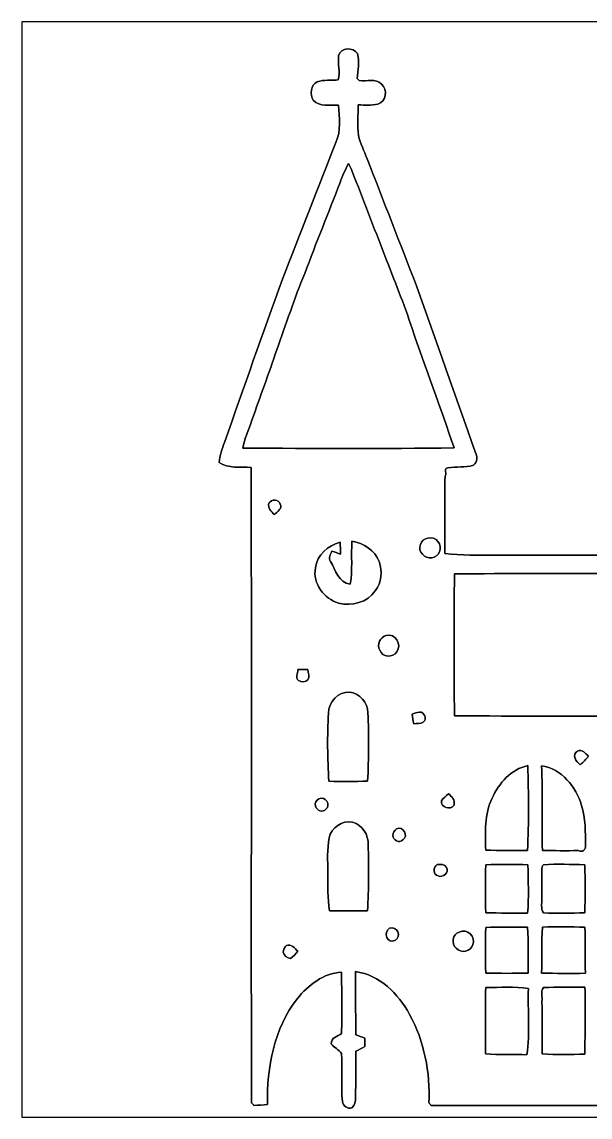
# Model space of a CAD drawing. Header units: centimetres. Extents: x -16.8 to 16.8, y -16.7 to 16.7.
# Drawn here: x -16.77 to 0.52, y -16.67 to 16.67 of the extents above; entities that cross this region are included whole.
import ezdxf

# ---------------------------------------------------------------- set-up
doc = ezdxf.new("R2010")
doc.units = ezdxf.units.CM
doc.header["$MEASUREMENT"] = 0
doc.layers.add('Layer 1', color=7, linetype='Continuous')

msp = doc.modelspace()

# ---------------------------------------------------------------- linework, layer by layer
at = {"layer": 'Layer 1', "color": 7}
for points, knots in [([(-16.77458, 16.66875), (-16.77458, 16.66875), (16.77458, 16.66875), (16.77458, 16.66875), (16.77458, 16.66875), (16.77458, 16.66875), (16.77458, -16.66875), (16.77458, -16.66875), (16.77458, -16.66875), (16.77458, -16.66875), (-16.77458, -16.66875), (-16.77458, -16.66875), (-16.77458, -16.66875), (-16.77458, -16.66875), (-16.77458, 16.66875), (-16.77458, 16.66875), (-16.77458, 16.66875), (-16.77458, 16.66875), (-16.77458, 16.66875), (-16.77458, 16.66875)], [0, 0, 0, 0, 0.16666667, 0.16666667, 0.16666667, 0.16666667, 0.33333333, 0.33333333, 0.33333333, 0.33333333, 0.5, 0.5, 0.5, 0.5, 0.66666667, 0.66666667, 0.66666667, 0.66666667, 1, 1, 1, 1]), ([(-7.13458, 15.6397), (-7.16456, 15.3984), (-7.07778, 15.14651), (-7.14199, 14.90698), (-7.14199, 14.90698), (-7.35401, 14.86923), (-7.58296, 14.9225), (-7.78722, 14.84101), (-7.78722, 14.84101), (-7.98971, 14.74752), (-8.00629, 14.45542), (-7.90681, 14.28256), (-7.90681, 14.28256), (-7.71208, 14.06454), (-7.39211, 14.15662), (-7.13211, 14.13016), (-7.13211, 14.13016), (-7.12364, 13.75516), (-7.04956, 13.35334), (-7.21431, 13.00057), (-7.21431, 13.00057), (-7.76076, 11.61556), (-8.30227, 10.22879), (-8.84238, 8.84132), (-8.84238, 8.84132), (-9.4488, 7.19067), (-10.0143, 5.52521), (-10.61014, 3.87068), (-10.61014, 3.87068), (-10.67999, 3.67101), (-10.74773, 3.46922), (-10.77207, 3.2579), (-10.77207, 3.2579), (-10.48985, 3.05541), (-10.12084, 3.14325), (-9.79699, 3.10303), (-9.79699, 3.10303), (-9.77653, -3.34328), (-9.80087, -9.78994), (-9.785, -16.2366), (-9.785, -16.2366), (-9.75995, -16.2627), (-9.73455, -16.28916), (-9.7095, -16.31597), (-9.7095, -16.31597), (-9.57404, -16.30504), (-9.43751, -16.29692), (-9.30169, -16.28599), (-9.30169, -16.28599), (-9.31968, -15.15992), (-9.10237, -13.96506), (-8.38941, -13.05948), (-8.38941, -13.05948), (-8.05462, -12.65555), (-7.59531, -12.28266), (-7.04815, -12.25762), (-7.04815, -12.25762), (-7.03051, -12.87921), (-7.03756, -13.50081), (-7.04109, -14.12275), (-7.04109, -14.12275), (-7.16351, -14.20213), (-7.37059, -14.25928), (-7.35612, -14.44096), (-7.35612, -14.44096), (-7.2771, -14.56196), (-7.11553, -14.60676), (-7.0485, -14.73447), (-7.0485, -14.73447), (-7.00899, -15.21989), (-7.06861, -15.7099), (-7.01922, -16.19603), (-7.01922, -16.19603), (-6.99206, -16.31985), (-6.86611, -16.43027), (-6.72888, -16.38512), (-6.72888, -16.38512), (-6.63822, -16.31033), (-6.60859, -16.18227), (-6.62023, -16.06938), (-6.62023, -16.06938), (-6.60047, -15.60124), (-6.61635, -15.13276), (-6.61247, -14.66497), (-6.61247, -14.66497), (-6.51792, -14.61876), (-6.42408, -14.57149), (-6.33166, -14.52139), (-6.33166, -14.52139), (-6.33166, -14.45719), (-6.33166, -14.32913), (-6.33201, -14.26492), (-6.33201, -14.26492), (-6.42514, -14.22894), (-6.51969, -14.19578), (-6.61388, -14.16262), (-6.61388, -14.16262), (-6.60788, -13.52162), (-6.62517, -12.88097), (-6.61988, -12.24033), (-6.61988, -12.24033), (-5.87763, -12.33241), (-5.31848, -12.91943), (-4.97029, -13.54243), (-4.97029, -13.54243), (-4.52755, -14.3637), (-4.34128, -15.30809), (-4.38362, -16.2373), (-4.38362, -16.2373), (-4.36104, -16.262), (-4.33846, -16.28704), (-4.31588, -16.31244), (-4.31588, -16.31244), (0.34713, -16.32126), (5.0105, -16.31209), (9.67387, -16.31738), (9.67387, -16.31738), (9.67881, -16.26905), (9.68481, -16.22143), (9.68798, -16.17416), (9.68798, -16.17416), (9.68587, -12.46223), (9.6714, -8.74959), (9.69469, -5.03802), (9.69469, -5.03802), (10.17729, -5.02073), (10.662, -5.05107), (11.14354, -5.00415), (11.14354, -5.00415), (11.29947, -4.98722), (11.39014, -4.79672), (11.32134, -4.65667), (11.32134, -4.65667), (11.24691, -4.46687), (11.08181, -4.33246), (10.95587, -4.17865), (10.95587, -4.17865), (9.70809, -2.73297), (8.46596, -1.2827), (7.21501, 0.16016), (7.21501, 0.16016), (7.0993, 0.27975), (6.98218, 0.45755), (6.79309, 0.44309), (6.79309, 0.44309), (3.73521, 0.4385), (0.67698, 0.44379), (-2.38125, 0.43921), (-2.38125, 0.43921), (-2.88749, 0.44203), (-3.3969, 0.41981), (-3.89961, 0.48966), (-3.89961, 0.48966), (-3.88938, 1.27317), (-3.91583, 2.05669), (-3.89079, 2.83986), (-3.89079, 2.83986), (-3.83328, 2.87726), (-3.93841, 3.10797), (-3.81, 3.09386), (-3.81, 3.09386), (-3.55247, 3.13337), (-3.28154, 3.09915), (-3.02895, 3.17147), (-3.02895, 3.17147), (-2.89631, 3.26954), (-2.91571, 3.45052), (-2.97145, 3.58563), (-2.97145, 3.58563), (-3.57046, 5.26944), (-4.16207, 6.95572), (-4.76321, 8.63847), (-4.76321, 8.63847), (-5.26239, 9.92752), (-5.76545, 11.21516), (-6.26604, 12.50386), (-6.26604, 12.50386), (-6.35847, 12.73881), (-6.46889, 12.96846), (-6.53168, 13.21435), (-6.53168, 13.21435), (-6.5592, 13.52303), (-6.54226, 13.83383), (-6.53415, 14.14321), (-6.53415, 14.14321), (-6.33765, 14.13863), (-6.13516, 14.11429), (-5.94219, 14.16579), (-5.94219, 14.16579), (-5.68784, 14.2367), (-5.62363, 14.61699), (-5.82613, 14.77574), (-5.82613, 14.77574), (-6.00498, 14.95284), (-6.2805, 14.85688), (-6.50311, 14.88052), (-6.50311, 14.88052), (-6.52357, 14.90133), (-6.54403, 14.92215), (-6.56414, 14.94296), (-6.56414, 14.94296), (-6.56625, 15.19343), (-6.47171, 15.45872), (-6.56026, 15.70249), (-6.56026, 15.70249), (-6.68902, 15.91134), (-7.06367, 15.89758), (-7.13458, 15.6397)], [0, 0, 0, 0, 0.01886792, 0.01886792, 0.01886792, 0.01886792, 0.03773585, 0.03773585, 0.03773585, 0.03773585, 0.05660377, 0.05660377, 0.05660377, 0.05660377, 0.0754717, 0.0754717, 0.0754717, 0.0754717, 0.09433962, 0.09433962, 0.09433962, 0.09433962, 0.11320755, 0.11320755, 0.11320755, 0.11320755, 0.13207547, 0.13207547, 0.13207547, 0.13207547, 0.1509434, 0.1509434, 0.1509434, 0.1509434, 0.16981132, 0.16981132, 0.16981132, 0.16981132, 0.18867925, 0.18867925, 0.18867925, 0.18867925, 0.20754717, 0.20754717, 0.20754717, 0.20754717, 0.22641509, 0.22641509, 0.22641509, 0.22641509, 0.24528302, 0.24528302, 0.24528302, 0.24528302, 0.26415094, 0.26415094, 0.26415094, 0.26415094, 0.28301887, 0.28301887, 0.28301887, 0.28301887, 0.30188679, 0.30188679, 0.30188679, 0.30188679, 0.32075472, 0.32075472, 0.32075472, 0.32075472, 0.33962264, 0.33962264, 0.33962264, 0.33962264, 0.35849057, 0.35849057, 0.35849057, 0.35849057, 0.37735849, 0.37735849, 0.37735849, 0.37735849, 0.39622642, 0.39622642, 0.39622642, 0.39622642, 0.41509434, 0.41509434, 0.41509434, 0.41509434, 0.43396226, 0.43396226, 0.43396226, 0.43396226, 0.45283019, 0.45283019, 0.45283019, 0.45283019, 0.47169811, 0.47169811, 0.47169811, 0.47169811, 0.49056604, 0.49056604, 0.49056604, 0.49056604, 0.50943396, 0.50943396, 0.50943396, 0.50943396, 0.52830189, 0.52830189, 0.52830189, 0.52830189, 0.54716981, 0.54716981, 0.54716981, 0.54716981, 0.56603774, 0.56603774, 0.56603774, 0.56603774, 0.58490566, 0.58490566, 0.58490566, 0.58490566, 0.60377358, 0.60377358, 0.60377358, 0.60377358, 0.62264151, 0.62264151, 0.62264151, 0.62264151, 0.64150943, 0.64150943, 0.64150943, 0.64150943, 0.66037736, 0.66037736, 0.66037736, 0.66037736, 0.67924528, 0.67924528, 0.67924528, 0.67924528, 0.69811321, 0.69811321, 0.69811321, 0.69811321, 0.71698113, 0.71698113, 0.71698113, 0.71698113, 0.73584906, 0.73584906, 0.73584906, 0.73584906, 0.75471698, 0.75471698, 0.75471698, 0.75471698, 0.77358491, 0.77358491, 0.77358491, 0.77358491, 0.79245283, 0.79245283, 0.79245283, 0.79245283, 0.81132075, 0.81132075, 0.81132075, 0.81132075, 0.83018868, 0.83018868, 0.83018868, 0.83018868, 0.8490566, 0.8490566, 0.8490566, 0.8490566, 0.86792453, 0.86792453, 0.86792453, 0.86792453, 0.88679245, 0.88679245, 0.88679245, 0.88679245, 0.90566038, 0.90566038, 0.90566038, 0.90566038, 0.9245283, 0.9245283, 0.9245283, 0.9245283, 0.94339623, 0.94339623, 0.94339623, 0.94339623, 0.96226415, 0.96226415, 0.96226415, 0.96226415, 1, 1, 1, 1]), ([(-6.83401, 12.36133), (-6.79062, 12.28196), (-6.75287, 12.19976), (-6.71901, 12.11615), (-6.71901, 12.11615), (-6.38387, 11.26278), (-6.06178, 10.40483), (-5.72382, 9.55287), (-5.72382, 9.55287), (-5.44689, 8.81486), (-5.13856, 8.08849), (-4.89761, 7.33707), (-4.89761, 7.33707), (-4.47922, 6.12246), (-4.03613, 4.91631), (-3.6135, 3.70311), (-3.6135, 3.70311), (-5.75945, 3.66677), (-7.90646, 3.69323), (-10.0524, 3.6897), (-10.0524, 3.6897), (-9.99455, 3.98568), (-9.87002, 4.26156), (-9.7723, 4.54554), (-9.7723, 4.54554), (-9.525, 5.26168), (-9.25371, 5.969), (-9.01524, 6.68831), (-9.01524, 6.68831), (-8.72878, 7.46196), (-8.48501, 8.25147), (-8.1661, 9.01241), (-8.1661, 9.01241), (-7.81579, 9.9381), (-7.44079, 10.85391), (-7.08978, 11.7789), (-7.08978, 11.7789), (-7.01499, 11.97751), (-6.93067, 12.17224), (-6.83401, 12.36133)], [0, 0, 0, 0, 0.09090909, 0.09090909, 0.09090909, 0.09090909, 0.18181818, 0.18181818, 0.18181818, 0.18181818, 0.27272727, 0.27272727, 0.27272727, 0.27272727, 0.36363636, 0.36363636, 0.36363636, 0.36363636, 0.45454545, 0.45454545, 0.45454545, 0.45454545, 0.54545455, 0.54545455, 0.54545455, 0.54545455, 0.63636364, 0.63636364, 0.63636364, 0.63636364, 0.72727273, 0.72727273, 0.72727273, 0.72727273, 0.81818182, 0.81818182, 0.81818182, 0.81818182, 1, 1, 1, 1]), ([(-9.25724, 2.01965), (-9.1761, 2.14313), (-8.94856, 2.14559), (-8.90905, 1.98931), (-8.90905, 1.98931), (-8.83638, 1.85103), (-9.00853, 1.7593), (-9.08614, 1.67252), (-9.08614, 1.67252), (-9.18316, 1.76495), (-9.29993, 1.86267), (-9.25724, 2.01965)], [0, 0, 0, 0, 0.25, 0.25, 0.25, 0.25, 0.5, 0.5, 0.5, 0.5, 1, 1, 1, 1]), ([(-4.4136, 0.95462), (-4.16878, 1.03152), (-3.96275, 0.7553), (-4.05977, 0.5334), (-4.05977, 0.5334), (-4.13703, 0.32597), (-4.44888, 0.29281), (-4.5787, 0.46637), (-4.5787, 0.46637), (-4.75544, 0.61595), (-4.63479, 0.93663), (-4.4136, 0.95462)], [0, 0, 0, 0, 0.25, 0.25, 0.25, 0.25, 0.5, 0.5, 0.5, 0.5, 1, 1, 1, 1]), ([(-7.83943, 0.04692), (-7.78898, 0.43427), (-7.45913, 0.7426), (-7.08554, 0.82797), (-7.08554, 0.82797), (-7.08307, 0.71049), (-7.07602, 0.58596), (-7.07355, 0.46673), (-7.07355, 0.46673), (-7.16068, 0.49848), (-7.24747, 0.53164), (-7.33496, 0.56303), (-7.33496, 0.56303), (-7.38223, 0.46461), (-7.4482, 0.34854), (-7.37905, 0.24271), (-7.37905, 0.24271), (-7.22595, -0.01623), (-7.13811, -0.40781), (-6.77651, -0.44309), (-6.77651, -0.44309), (-6.70313, -0.01199), (-6.75569, 0.4251), (-6.72747, 0.85866), (-6.72747, 0.85866), (-6.37364, 0.80539), (-6.02862, 0.58349), (-5.89668, 0.2413), (-5.89668, 0.2413), (-5.79473, -0.05186), (-5.8166, -0.40111), (-6.01663, -0.64946), (-6.01663, -0.64946), (-6.25616, -1.00189), (-6.73171, -1.12219), (-7.13211, -1.02799), (-7.13211, -1.02799), (-7.57343, -0.889), (-7.92656, -0.42827), (-7.83943, 0.04692)], [0, 0, 0, 0, 0.09090909, 0.09090909, 0.09090909, 0.09090909, 0.18181818, 0.18181818, 0.18181818, 0.18181818, 0.27272727, 0.27272727, 0.27272727, 0.27272727, 0.36363636, 0.36363636, 0.36363636, 0.36363636, 0.45454545, 0.45454545, 0.45454545, 0.45454545, 0.54545455, 0.54545455, 0.54545455, 0.54545455, 0.63636364, 0.63636364, 0.63636364, 0.63636364, 0.72727273, 0.72727273, 0.72727273, 0.72727273, 0.81818182, 0.81818182, 0.81818182, 0.81818182, 1, 1, 1, 1]), ([(6.12105, -0.11606), (6.35529, -0.14111), (6.67702, -0.00776), (6.82872, -0.26141), (6.82872, -0.26141), (8.03028, -1.65241), (9.25019, -3.02824), (10.42776, -4.44006), (10.42776, -4.44006), (9.53347, -4.48451), (8.63812, -4.45488), (7.74347, -4.46264), (7.74347, -4.46264), (3.96064, -4.45664), (0.1778, -4.47463), (-3.60468, -4.45347), (-3.60468, -4.45347), (-3.62444, -3.01413), (-3.62126, -1.57409), (-3.6068, -0.13476), (-3.6068, -0.13476), (-0.36442, -0.10372), (2.87867, -0.14076), (6.12105, -0.11606)], [0, 0, 0, 0, 0.14285714, 0.14285714, 0.14285714, 0.14285714, 0.28571429, 0.28571429, 0.28571429, 0.28571429, 0.42857143, 0.42857143, 0.42857143, 0.42857143, 0.57142857, 0.57142857, 0.57142857, 0.57142857, 0.71428571, 0.71428571, 0.71428571, 0.71428571, 1, 1, 1, 1]), ([(-5.68501, -2.00448), (-5.4102, -1.92687), (-5.19748, -2.29059), (-5.35975, -2.50508), (-5.35975, -2.50508), (-5.47158, -2.69593), (-5.80778, -2.6737), (-5.88186, -2.46027), (-5.88186, -2.46027), (-5.98523, -2.27612), (-5.86669, -2.06516), (-5.68501, -2.00448)], [0, 0, 0, 0, 0.25, 0.25, 0.25, 0.25, 0.5, 0.5, 0.5, 0.5, 1, 1, 1, 1]), ([(-8.37494, -3.04765), (-8.2991, -3.048), (-8.14776, -3.048), (-8.07191, -3.04835), (-8.07191, -3.04835), (-8.05533, -3.14925), (-8.00947, -3.26355), (-8.06979, -3.35844), (-8.06979, -3.35844), (-8.13858, -3.43888), (-8.26876, -3.43923), (-8.35025, -3.37749), (-8.35025, -3.37749), (-8.46526, -3.30835), (-8.37142, -3.15595), (-8.37494, -3.04765)], [0, 0, 0, 0, 0.2, 0.2, 0.2, 0.2, 0.4, 0.4, 0.4, 0.4, 0.6, 0.6, 0.6, 0.6, 1, 1, 1, 1]), ([(-7.44185, -4.37621), (-7.45419, -4.02731), (-7.14093, -3.71898), (-6.79556, -3.72992), (-6.79556, -3.72992), (-6.49499, -3.78072), (-6.23852, -4.0453), (-6.23993, -4.36033), (-6.23993, -4.36033), (-6.20818, -5.05248), (-6.21453, -5.74781), (-6.25016, -6.44031), (-6.25016, -6.44031), (-6.64281, -6.45407), (-7.03756, -6.46924), (-7.42985, -6.4449), (-7.42985, -6.4449), (-7.47289, -5.75663), (-7.48348, -5.06448), (-7.44185, -4.37621)], [0, 0, 0, 0, 0.16666667, 0.16666667, 0.16666667, 0.16666667, 0.33333333, 0.33333333, 0.33333333, 0.33333333, 0.5, 0.5, 0.5, 0.5, 0.66666667, 0.66666667, 0.66666667, 0.66666667, 1, 1, 1, 1]), ([(-4.89585, -4.40725), (-4.82212, -4.3815), (-4.74874, -4.35081), (-4.67078, -4.33987), (-4.67078, -4.33987), (-4.52473, -4.33141), (-4.42913, -4.56389), (-4.55683, -4.64961), (-4.55683, -4.64961), (-4.64256, -4.70041), (-4.75121, -4.68066), (-4.84752, -4.69583), (-4.84752, -4.69583), (-4.8641, -4.59952), (-4.88033, -4.50321), (-4.89585, -4.40725)], [0, 0, 0, 0, 0.2, 0.2, 0.2, 0.2, 0.4, 0.4, 0.4, 0.4, 0.6, 0.6, 0.6, 0.6, 1, 1, 1, 1]), ([(0.13582, -5.52697), (0.29492, -5.45677), (0.37853, -5.60634), (0.47484, -5.68995), (0.47484, -5.68995), (0.39617, -5.77956), (0.3115, -5.86352), (0.22225, -5.94254), (0.22225, -5.94254), (0.09666, -5.85611), (-0.04163, -5.62539), (0.13582, -5.52697)], [0, 0, 0, 0, 0.25, 0.25, 0.25, 0.25, 0.5, 0.5, 0.5, 0.5, 1, 1, 1, 1]), ([(-2.46063, -6.9596), (-2.25319, -6.51087), (-1.88348, -6.07201), (-1.37548, -5.97006), (-1.37548, -5.97006), (-1.34973, -6.83119), (-1.34056, -7.69408), (-1.38395, -8.55486), (-1.38395, -8.55486), (-1.80799, -8.55592), (-2.23203, -8.55557), (-2.65571, -8.54393), (-2.65571, -8.54393), (-2.66594, -8.01229), (-2.70051, -7.45208), (-2.46063, -6.9596)], [0, 0, 0, 0, 0.2, 0.2, 0.2, 0.2, 0.4, 0.4, 0.4, 0.4, 0.6, 0.6, 0.6, 0.6, 1, 1, 1, 1]), ([(-0.95709, -5.97147), (-0.34431, -6.06354), (0.09384, -6.61317), (0.26141, -7.18114), (0.26141, -7.18114), (0.38029, -7.57661), (0.38347, -7.995), (0.38664, -8.40458), (0.38664, -8.40458), (0.39229, -8.51253), (0.29175, -8.63141), (0.16087, -8.55451), (0.16087, -8.55451), (-0.2032, -8.56474), (-0.56727, -8.55698), (-0.93133, -8.55592), (-0.93133, -8.55592), (-0.95709, -7.69514), (-0.91052, -6.83225), (-0.95709, -5.97147)], [0, 0, 0, 0, 0.16666667, 0.16666667, 0.16666667, 0.16666667, 0.33333333, 0.33333333, 0.33333333, 0.33333333, 0.5, 0.5, 0.5, 0.5, 0.66666667, 0.66666667, 0.66666667, 0.66666667, 1, 1, 1, 1]), ([(-7.73113, -6.97618), (-7.54168, -6.88516), (-7.35859, -7.17197), (-7.51946, -7.29791), (-7.51946, -7.29791), (-7.61436, -7.41539), (-7.80627, -7.33496), (-7.84013, -7.20337), (-7.84013, -7.20337), (-7.87964, -7.10988), (-7.80627, -7.02204), (-7.73113, -6.97618)], [0, 0, 0, 0, 0.25, 0.25, 0.25, 0.25, 0.5, 0.5, 0.5, 0.5, 1, 1, 1, 1]), ([(-4.00121, -7.04462), (-3.95076, -6.95396), (-3.86327, -6.89292), (-3.78778, -6.82484), (-3.78778, -6.82484), (-3.69217, -6.91691), (-3.57681, -7.01287), (-3.62056, -7.16915), (-3.62056, -7.16915), (-3.71651, -7.34307), (-4.03225, -7.24076), (-4.00121, -7.04462)], [0, 0, 0, 0, 0.25, 0.25, 0.25, 0.25, 0.5, 0.5, 0.5, 0.5, 1, 1, 1, 1]), ([(-7.42174, -8.16751), (-7.35859, -7.85601), (-7.01993, -7.62459), (-6.70631, -7.69232), (-6.70631, -7.69232), (-6.4068, -7.77522), (-6.22159, -8.07755), (-6.23253, -8.37812), (-6.23253, -8.37812), (-6.21312, -9.04769), (-6.21665, -9.71867), (-6.25228, -10.38789), (-6.25228, -10.38789), (-6.63787, -10.38931), (-7.02381, -10.38966), (-7.40904, -10.39036), (-7.40904, -10.39036), (-7.47395, -10.00584), (-7.45384, -9.61284), (-7.46548, -9.22514), (-7.46548, -9.22514), (-7.45949, -8.87236), (-7.48947, -8.51606), (-7.42174, -8.16751)], [0, 0, 0, 0, 0.14285714, 0.14285714, 0.14285714, 0.14285714, 0.28571429, 0.28571429, 0.28571429, 0.28571429, 0.42857143, 0.42857143, 0.42857143, 0.42857143, 0.57142857, 0.57142857, 0.57142857, 0.57142857, 0.71428571, 0.71428571, 0.71428571, 0.71428571, 1, 1, 1, 1]), ([(-5.36928, -7.89023), (-5.17031, -7.79392), (-4.99745, -8.11847), (-5.17349, -8.23172), (-5.17349, -8.23172), (-5.28108, -8.34425), (-5.48181, -8.23595), (-5.48605, -8.0966), (-5.48605, -8.0966), (-5.48217, -8.01405), (-5.43207, -7.94032), (-5.36928, -7.89023)], [0, 0, 0, 0, 0.25, 0.25, 0.25, 0.25, 0.5, 0.5, 0.5, 0.5, 1, 1, 1, 1]), ([(-4.13314, -8.98243), (-4.04566, -8.96691), (-3.88973, -8.96479), (-3.84704, -9.07027), (-3.84704, -9.07027), (-3.76238, -9.21667), (-3.95746, -9.39482), (-4.10633, -9.32815), (-4.10633, -9.32815), (-4.25732, -9.30134), (-4.26403, -9.04946), (-4.13314, -8.98243)], [0, 0, 0, 0, 0.25, 0.25, 0.25, 0.25, 0.5, 0.5, 0.5, 0.5, 1, 1, 1, 1]), ([(-2.65289, -8.98842), (-2.22497, -8.97643), (-1.7967, -8.97608), (-1.36843, -8.98842), (-1.36843, -8.98842), (-1.36313, -9.47808), (-1.33668, -9.97056), (-1.38042, -10.45986), (-1.38042, -10.45986), (-1.80481, -10.46092), (-2.22885, -10.46057), (-2.65289, -10.44893), (-2.65289, -10.44893), (-2.667, -9.96209), (-2.667, -9.47491), (-2.65289, -8.98842)], [0, 0, 0, 0, 0.2, 0.2, 0.2, 0.2, 0.4, 0.4, 0.4, 0.4, 0.6, 0.6, 0.6, 0.6, 1, 1, 1, 1]), ([(-0.8957, -8.9856), (-0.47766, -8.96161), (-0.05856, -8.97749), (0.35983, -8.98913), (0.35983, -8.98913), (0.37359, -9.47526), (0.37359, -9.96209), (0.35983, -10.44893), (0.35983, -10.44893), (-0.05891, -10.46021), (-0.47837, -10.47574), (-0.89676, -10.45245), (-0.89676, -10.45245), (-0.95038, -10.39283), (-0.95321, -10.30958), (-0.95285, -10.23408), (-0.95285, -10.23408), (-0.94544, -9.87425), (-0.94615, -9.51477), (-0.95003, -9.15564), (-0.95003, -9.15564), (-0.95215, -9.09426), (-0.94086, -9.03041), (-0.8957, -8.9856)], [0, 0, 0, 0, 0.14285714, 0.14285714, 0.14285714, 0.14285714, 0.28571429, 0.28571429, 0.28571429, 0.28571429, 0.42857143, 0.42857143, 0.42857143, 0.42857143, 0.57142857, 0.57142857, 0.57142857, 0.57142857, 0.71428571, 0.71428571, 0.71428571, 0.71428571, 1, 1, 1, 1]), ([(-5.58165, -10.922), (-5.35517, -10.83345), (-5.20312, -11.17529), (-5.40597, -11.28042), (-5.40597, -11.28042), (-5.65221, -11.43212), (-5.79367, -11.03383), (-5.58165, -10.922)], [0, 0, 0, 0, 0.33333333, 0.33333333, 0.33333333, 0.33333333, 1, 1, 1, 1]), ([(-3.46075, -11.03736), (-3.21663, -10.91389), (-2.95522, -11.1827), (-3.04236, -11.41765), (-3.04236, -11.41765), (-3.10339, -11.63002), (-3.41348, -11.69635), (-3.55741, -11.53019), (-3.55741, -11.53019), (-3.71087, -11.39296), (-3.67559, -11.08816), (-3.46075, -11.03736)], [0, 0, 0, 0, 0.25, 0.25, 0.25, 0.25, 0.5, 0.5, 0.5, 0.5, 1, 1, 1, 1]), ([(-2.65606, -10.89448), (-2.23203, -10.88214), (-1.80799, -10.88178), (-1.38324, -10.88319), (-1.38324, -10.88319), (-1.35361, -11.34921), (-1.35396, -11.81664), (-1.3656, -12.28372), (-1.3656, -12.28372), (-1.79458, -12.29607), (-2.22391, -12.29572), (-2.65289, -12.28408), (-2.65289, -12.28408), (-2.66524, -11.82088), (-2.66806, -11.35733), (-2.65606, -10.89448)], [0, 0, 0, 0, 0.2, 0.2, 0.2, 0.2, 0.4, 0.4, 0.4, 0.4, 0.6, 0.6, 0.6, 0.6, 1, 1, 1, 1]), ([(-0.93063, -10.88249), (-0.49989, -10.88143), (-0.06914, -10.88178), (0.3616, -10.88284), (0.3616, -10.88284), (0.39299, -11.35133), (0.36477, -11.82194), (0.37888, -12.29148), (0.37888, -12.29148), (-0.06738, -12.29501), (-0.51364, -12.29678), (-0.9592, -12.28549), (-0.9592, -12.28549), (-0.92251, -11.81806), (-0.96908, -11.34851), (-0.93063, -10.88249)], [0, 0, 0, 0, 0.2, 0.2, 0.2, 0.2, 0.4, 0.4, 0.4, 0.4, 0.6, 0.6, 0.6, 0.6, 1, 1, 1, 1]), ([(-8.72278, -11.44764), (-8.56192, -11.38731), (-8.47443, -11.5316), (-8.37741, -11.61874), (-8.37741, -11.61874), (-8.44515, -11.69529), (-8.50794, -11.78066), (-8.59578, -11.83605), (-8.59578, -11.83605), (-8.69668, -11.82299), (-8.79546, -11.7542), (-8.82121, -11.6526), (-8.82121, -11.6526), (-8.82121, -11.57393), (-8.77852, -11.50056), (-8.72278, -11.44764)], [0, 0, 0, 0, 0.2, 0.2, 0.2, 0.2, 0.4, 0.4, 0.4, 0.4, 0.6, 0.6, 0.6, 0.6, 1, 1, 1, 1]), ([(-2.6543, -12.72752), (-2.22321, -12.72752), (-1.78364, -12.67777), (-1.35643, -12.75856), (-1.35643, -12.75856), (-1.37971, -13.42672), (-1.30387, -14.10441), (-1.39947, -14.76869), (-1.39947, -14.76869), (-1.82033, -14.76199), (-2.24226, -14.77398), (-2.66206, -14.74223), (-2.66206, -14.74223), (-2.66383, -14.07054), (-2.66982, -13.39885), (-2.6543, -12.72752)], [0, 0, 0, 0, 0.2, 0.2, 0.2, 0.2, 0.4, 0.4, 0.4, 0.4, 0.6, 0.6, 0.6, 0.6, 1, 1, 1, 1]), ([(-0.89535, -12.72646), (-0.47519, -12.70141), (-0.05433, -12.71623), (0.36654, -12.71658), (0.36654, -12.71658), (0.39052, -13.39462), (0.36759, -14.07477), (0.36195, -14.75387), (0.36195, -14.75387), (-0.07161, -14.7574), (-0.50694, -14.78456), (-0.93874, -14.73976), (-0.93874, -14.73976), (-0.95003, -14.20671), (-0.92322, -13.67331), (-0.94544, -13.14062), (-0.94544, -13.14062), (-0.92004, -13.0108), (-0.99977, -12.83758), (-0.89535, -12.72646)], [0, 0, 0, 0, 0.16666667, 0.16666667, 0.16666667, 0.16666667, 0.33333333, 0.33333333, 0.33333333, 0.33333333, 0.5, 0.5, 0.5, 0.5, 0.66666667, 0.66666667, 0.66666667, 0.66666667, 1, 1, 1, 1])]:
    msp.add_open_spline(points, degree=3, knots=knots, dxfattribs=at)
at = {"layer": 'Layer 1', "color": 251}
for points, knots in [([(-7.13458, 15.6397), (-7.06367, 15.89758), (-6.68902, 15.91134), (-6.56026, 15.70249), (-6.56026, 15.70249), (-6.47171, 15.45872), (-6.56625, 15.19343), (-6.56414, 14.94296), (-6.56414, 14.94296), (-6.54403, 14.92215), (-6.52357, 14.90133), (-6.50311, 14.88052), (-6.50311, 14.88052), (-6.2805, 14.85688), (-6.00498, 14.95284), (-5.82613, 14.77574), (-5.82613, 14.77574), (-5.62363, 14.61699), (-5.68784, 14.2367), (-5.94219, 14.16579), (-5.94219, 14.16579), (-6.13516, 14.11429), (-6.33765, 14.13863), (-6.53415, 14.14321), (-6.53415, 14.14321), (-6.54226, 13.83383), (-6.5592, 13.52303), (-6.53168, 13.21435), (-6.53168, 13.21435), (-6.46889, 12.96846), (-6.35847, 12.73881), (-6.26604, 12.50386), (-6.26604, 12.50386), (-5.76545, 11.21516), (-5.26239, 9.92752), (-4.76321, 8.63847), (-4.76321, 8.63847), (-4.16207, 6.95572), (-3.57046, 5.26944), (-2.97145, 3.58563), (-2.97145, 3.58563), (-2.91571, 3.45052), (-2.89631, 3.26954), (-3.02895, 3.17147), (-3.02895, 3.17147), (-3.28154, 3.09915), (-3.55247, 3.13337), (-3.81, 3.09386), (-3.81, 3.09386), (-3.93841, 3.10797), (-3.83328, 2.87726), (-3.89079, 2.83986), (-3.89079, 2.83986), (-3.91583, 2.05669), (-3.88938, 1.27317), (-3.89961, 0.48966), (-3.89961, 0.48966), (-3.3969, 0.41981), (-2.88749, 0.44203), (-2.38125, 0.43921), (-2.38125, 0.43921), (0.67698, 0.44379), (3.73521, 0.4385), (6.79309, 0.44309), (6.79309, 0.44309), (6.98218, 0.45755), (7.0993, 0.27975), (7.21501, 0.16016), (7.21501, 0.16016), (8.46596, -1.2827), (9.70809, -2.73297), (10.95587, -4.17865), (10.95587, -4.17865), (11.08181, -4.33246), (11.24691, -4.46687), (11.32134, -4.65667), (11.32134, -4.65667), (11.39014, -4.79672), (11.29947, -4.98722), (11.14354, -5.00415), (11.14354, -5.00415), (10.662, -5.05107), (10.17729, -5.02073), (9.69469, -5.03802), (9.69469, -5.03802), (9.6714, -8.74959), (9.68587, -12.46223), (9.68798, -16.17416), (9.68798, -16.17416), (9.68481, -16.22143), (9.67881, -16.26905), (9.67387, -16.31738), (9.67387, -16.31738), (5.0105, -16.31209), (0.34713, -16.32126), (-4.31588, -16.31244), (-4.31588, -16.31244), (-4.33846, -16.28704), (-4.36104, -16.262), (-4.38362, -16.2373), (-4.38362, -16.2373), (-4.34128, -15.30809), (-4.52755, -14.3637), (-4.97029, -13.54243), (-4.97029, -13.54243), (-5.31848, -12.91943), (-5.87763, -12.33241), (-6.61988, -12.24033), (-6.61988, -12.24033), (-6.62517, -12.88097), (-6.60788, -13.52162), (-6.61388, -14.16262), (-6.61388, -14.16262), (-6.51969, -14.19578), (-6.42514, -14.22894), (-6.33201, -14.26492), (-6.33201, -14.26492), (-6.33166, -14.32913), (-6.33166, -14.45719), (-6.33166, -14.52139), (-6.33166, -14.52139), (-6.42408, -14.57149), (-6.51792, -14.61876), (-6.61247, -14.66497), (-6.61247, -14.66497), (-6.61635, -15.13276), (-6.60047, -15.60124), (-6.62023, -16.06938), (-6.62023, -16.06938), (-6.60859, -16.18227), (-6.63822, -16.31033), (-6.72888, -16.38512), (-6.72888, -16.38512), (-6.86611, -16.43027), (-6.99206, -16.31985), (-7.01922, -16.19603), (-7.01922, -16.19603), (-7.06861, -15.7099), (-7.00899, -15.21989), (-7.0485, -14.73447), (-7.0485, -14.73447), (-7.11553, -14.60676), (-7.2771, -14.56196), (-7.35612, -14.44096), (-7.35612, -14.44096), (-7.37059, -14.25928), (-7.16351, -14.20213), (-7.04109, -14.12275), (-7.04109, -14.12275), (-7.03756, -13.50081), (-7.03051, -12.87921), (-7.04815, -12.25762), (-7.04815, -12.25762), (-7.59531, -12.28266), (-8.05462, -12.65555), (-8.38941, -13.05948), (-8.38941, -13.05948), (-9.10237, -13.96506), (-9.31968, -15.15992), (-9.30169, -16.28599), (-9.30169, -16.28599), (-9.43751, -16.29692), (-9.57404, -16.30504), (-9.7095, -16.31597), (-9.7095, -16.31597), (-9.73455, -16.28916), (-9.75995, -16.2627), (-9.785, -16.2366), (-9.785, -16.2366), (-9.80087, -9.78994), (-9.77653, -3.34328), (-9.79699, 3.10303), (-9.79699, 3.10303), (-10.12084, 3.14325), (-10.48985, 3.05541), (-10.77207, 3.2579), (-10.77207, 3.2579), (-10.74773, 3.46922), (-10.67999, 3.67101), (-10.61014, 3.87068), (-10.61014, 3.87068), (-10.0143, 5.52521), (-9.4488, 7.19067), (-8.84238, 8.84132), (-8.84238, 8.84132), (-8.30227, 10.22879), (-7.76076, 11.61556), (-7.21431, 13.00057), (-7.21431, 13.00057), (-7.04956, 13.35334), (-7.12364, 13.75516), (-7.13211, 14.13016), (-7.13211, 14.13016), (-7.39211, 14.15662), (-7.71208, 14.06454), (-7.90681, 14.28256), (-7.90681, 14.28256), (-8.00629, 14.45542), (-7.98971, 14.74752), (-7.78722, 14.84101), (-7.78722, 14.84101), (-7.58296, 14.9225), (-7.35401, 14.86923), (-7.14199, 14.90698), (-7.14199, 14.90698), (-7.07778, 15.14651), (-7.16456, 15.3984), (-7.13458, 15.6397), (-7.13458, 15.6397), (-7.13458, 15.6397), (-7.13458, 15.6397), (-7.13458, 15.6397)], [0, 0, 0, 0, 0.01851852, 0.01851852, 0.01851852, 0.01851852, 0.03703704, 0.03703704, 0.03703704, 0.03703704, 0.05555556, 0.05555556, 0.05555556, 0.05555556, 0.07407407, 0.07407407, 0.07407407, 0.07407407, 0.09259259, 0.09259259, 0.09259259, 0.09259259, 0.11111111, 0.11111111, 0.11111111, 0.11111111, 0.12962963, 0.12962963, 0.12962963, 0.12962963, 0.14814815, 0.14814815, 0.14814815, 0.14814815, 0.16666667, 0.16666667, 0.16666667, 0.16666667, 0.18518519, 0.18518519, 0.18518519, 0.18518519, 0.2037037, 0.2037037, 0.2037037, 0.2037037, 0.22222222, 0.22222222, 0.22222222, 0.22222222, 0.24074074, 0.24074074, 0.24074074, 0.24074074, 0.25925926, 0.25925926, 0.25925926, 0.25925926, 0.27777778, 0.27777778, 0.27777778, 0.27777778, 0.2962963, 0.2962963, 0.2962963, 0.2962963, 0.31481481, 0.31481481, 0.31481481, 0.31481481, 0.33333333, 0.33333333, 0.33333333, 0.33333333, 0.35185185, 0.35185185, 0.35185185, 0.35185185, 0.37037037, 0.37037037, 0.37037037, 0.37037037, 0.38888889, 0.38888889, 0.38888889, 0.38888889, 0.40740741, 0.40740741, 0.40740741, 0.40740741, 0.42592593, 0.42592593, 0.42592593, 0.42592593, 0.44444444, 0.44444444, 0.44444444, 0.44444444, 0.46296296, 0.46296296, 0.46296296, 0.46296296, 0.48148148, 0.48148148, 0.48148148, 0.48148148, 0.5, 0.5, 0.5, 0.5, 0.51851852, 0.51851852, 0.51851852, 0.51851852, 0.53703704, 0.53703704, 0.53703704, 0.53703704, 0.55555556, 0.55555556, 0.55555556, 0.55555556, 0.57407407, 0.57407407, 0.57407407, 0.57407407, 0.59259259, 0.59259259, 0.59259259, 0.59259259, 0.61111111, 0.61111111, 0.61111111, 0.61111111, 0.62962963, 0.62962963, 0.62962963, 0.62962963, 0.64814815, 0.64814815, 0.64814815, 0.64814815, 0.66666667, 0.66666667, 0.66666667, 0.66666667, 0.68518519, 0.68518519, 0.68518519, 0.68518519, 0.7037037, 0.7037037, 0.7037037, 0.7037037, 0.72222222, 0.72222222, 0.72222222, 0.72222222, 0.74074074, 0.74074074, 0.74074074, 0.74074074, 0.75925926, 0.75925926, 0.75925926, 0.75925926, 0.77777778, 0.77777778, 0.77777778, 0.77777778, 0.7962963, 0.7962963, 0.7962963, 0.7962963, 0.81481481, 0.81481481, 0.81481481, 0.81481481, 0.83333333, 0.83333333, 0.83333333, 0.83333333, 0.85185185, 0.85185185, 0.85185185, 0.85185185, 0.87037037, 0.87037037, 0.87037037, 0.87037037, 0.88888889, 0.88888889, 0.88888889, 0.88888889, 0.90740741, 0.90740741, 0.90740741, 0.90740741, 0.92592593, 0.92592593, 0.92592593, 0.92592593, 0.94444444, 0.94444444, 0.94444444, 0.94444444, 0.96296296, 0.96296296, 0.96296296, 0.96296296, 1, 1, 1, 1]), ([(-6.83401, 12.36133), (-6.93067, 12.17224), (-7.01499, 11.97751), (-7.08978, 11.7789), (-7.08978, 11.7789), (-7.44079, 10.85391), (-7.81579, 9.9381), (-8.1661, 9.01241), (-8.1661, 9.01241), (-8.48501, 8.25147), (-8.72878, 7.46196), (-9.01524, 6.68831), (-9.01524, 6.68831), (-9.25371, 5.969), (-9.525, 5.26168), (-9.7723, 4.54554), (-9.7723, 4.54554), (-9.87002, 4.26156), (-9.99455, 3.98568), (-10.0524, 3.6897), (-10.0524, 3.6897), (-7.90646, 3.69323), (-5.75945, 3.66677), (-3.6135, 3.70311), (-3.6135, 3.70311), (-4.03613, 4.91631), (-4.47922, 6.12246), (-4.89761, 7.33707), (-4.89761, 7.33707), (-5.13856, 8.08849), (-5.44689, 8.81486), (-5.72382, 9.55287), (-5.72382, 9.55287), (-6.06178, 10.40483), (-6.38387, 11.26278), (-6.71901, 12.11615), (-6.71901, 12.11615), (-6.75287, 12.19976), (-6.79062, 12.28196), (-6.83401, 12.36133), (-6.83401, 12.36133), (-6.83401, 12.36133), (-6.83401, 12.36133), (-6.83401, 12.36133)], [0, 0, 0, 0, 0.08333333, 0.08333333, 0.08333333, 0.08333333, 0.16666667, 0.16666667, 0.16666667, 0.16666667, 0.25, 0.25, 0.25, 0.25, 0.33333333, 0.33333333, 0.33333333, 0.33333333, 0.41666667, 0.41666667, 0.41666667, 0.41666667, 0.5, 0.5, 0.5, 0.5, 0.58333333, 0.58333333, 0.58333333, 0.58333333, 0.66666667, 0.66666667, 0.66666667, 0.66666667, 0.75, 0.75, 0.75, 0.75, 0.83333333, 0.83333333, 0.83333333, 0.83333333, 1, 1, 1, 1]), ([(-9.25724, 2.01965), (-9.29993, 1.86267), (-9.18316, 1.76495), (-9.08614, 1.67252), (-9.08614, 1.67252), (-9.00853, 1.7593), (-8.83638, 1.85103), (-8.90905, 1.98931), (-8.90905, 1.98931), (-8.94856, 2.14559), (-9.1761, 2.14313), (-9.25724, 2.01965), (-9.25724, 2.01965), (-9.25724, 2.01965), (-9.25724, 2.01965), (-9.25724, 2.01965)], [0, 0, 0, 0, 0.2, 0.2, 0.2, 0.2, 0.4, 0.4, 0.4, 0.4, 0.6, 0.6, 0.6, 0.6, 1, 1, 1, 1]), ([(-4.4136, 0.95462), (-4.63479, 0.93663), (-4.75544, 0.61595), (-4.5787, 0.46637), (-4.5787, 0.46637), (-4.44888, 0.29281), (-4.13703, 0.32597), (-4.05977, 0.5334), (-4.05977, 0.5334), (-3.96275, 0.7553), (-4.16878, 1.03152), (-4.4136, 0.95462), (-4.4136, 0.95462), (-4.4136, 0.95462), (-4.4136, 0.95462), (-4.4136, 0.95462)], [0, 0, 0, 0, 0.2, 0.2, 0.2, 0.2, 0.4, 0.4, 0.4, 0.4, 0.6, 0.6, 0.6, 0.6, 1, 1, 1, 1]), ([(-7.83943, 0.04692), (-7.92656, -0.42827), (-7.57343, -0.889), (-7.13211, -1.02799), (-7.13211, -1.02799), (-6.73171, -1.12219), (-6.25616, -1.00189), (-6.01663, -0.64946), (-6.01663, -0.64946), (-5.8166, -0.40111), (-5.79473, -0.05186), (-5.89668, 0.2413), (-5.89668, 0.2413), (-6.02862, 0.58349), (-6.37364, 0.80539), (-6.72747, 0.85866), (-6.72747, 0.85866), (-6.75569, 0.4251), (-6.70313, -0.01199), (-6.77651, -0.44309), (-6.77651, -0.44309), (-7.13811, -0.40781), (-7.22595, -0.01623), (-7.37905, 0.24271), (-7.37905, 0.24271), (-7.4482, 0.34854), (-7.38223, 0.46461), (-7.33496, 0.56303), (-7.33496, 0.56303), (-7.24747, 0.53164), (-7.16068, 0.49848), (-7.07355, 0.46673), (-7.07355, 0.46673), (-7.07602, 0.58596), (-7.08307, 0.71049), (-7.08554, 0.82797), (-7.08554, 0.82797), (-7.45913, 0.7426), (-7.78898, 0.43427), (-7.83943, 0.04692), (-7.83943, 0.04692), (-7.83943, 0.04692), (-7.83943, 0.04692), (-7.83943, 0.04692)], [0, 0, 0, 0, 0.08333333, 0.08333333, 0.08333333, 0.08333333, 0.16666667, 0.16666667, 0.16666667, 0.16666667, 0.25, 0.25, 0.25, 0.25, 0.33333333, 0.33333333, 0.33333333, 0.33333333, 0.41666667, 0.41666667, 0.41666667, 0.41666667, 0.5, 0.5, 0.5, 0.5, 0.58333333, 0.58333333, 0.58333333, 0.58333333, 0.66666667, 0.66666667, 0.66666667, 0.66666667, 0.75, 0.75, 0.75, 0.75, 0.83333333, 0.83333333, 0.83333333, 0.83333333, 1, 1, 1, 1]), ([(6.12105, -0.11606), (2.87867, -0.14076), (-0.36442, -0.10372), (-3.6068, -0.13476), (-3.6068, -0.13476), (-3.62126, -1.57409), (-3.62444, -3.01413), (-3.60468, -4.45347), (-3.60468, -4.45347), (0.1778, -4.47463), (3.96064, -4.45664), (7.74347, -4.46264), (7.74347, -4.46264), (8.63812, -4.45488), (9.53347, -4.48451), (10.42776, -4.44006), (10.42776, -4.44006), (9.25019, -3.02824), (8.03028, -1.65241), (6.82872, -0.26141), (6.82872, -0.26141), (6.67702, -0.00776), (6.35529, -0.14111), (6.12105, -0.11606), (6.12105, -0.11606), (6.12105, -0.11606), (6.12105, -0.11606), (6.12105, -0.11606)], [0, 0, 0, 0, 0.125, 0.125, 0.125, 0.125, 0.25, 0.25, 0.25, 0.25, 0.375, 0.375, 0.375, 0.375, 0.5, 0.5, 0.5, 0.5, 0.625, 0.625, 0.625, 0.625, 0.75, 0.75, 0.75, 0.75, 1, 1, 1, 1]), ([(-5.68501, -2.00448), (-5.86669, -2.06516), (-5.98523, -2.27612), (-5.88186, -2.46027), (-5.88186, -2.46027), (-5.80778, -2.6737), (-5.47158, -2.69593), (-5.35975, -2.50508), (-5.35975, -2.50508), (-5.19748, -2.29059), (-5.4102, -1.92687), (-5.68501, -2.00448), (-5.68501, -2.00448), (-5.68501, -2.00448), (-5.68501, -2.00448), (-5.68501, -2.00448)], [0, 0, 0, 0, 0.2, 0.2, 0.2, 0.2, 0.4, 0.4, 0.4, 0.4, 0.6, 0.6, 0.6, 0.6, 1, 1, 1, 1]), ([(-8.37494, -3.04765), (-8.37142, -3.15595), (-8.46526, -3.30835), (-8.35025, -3.37749), (-8.35025, -3.37749), (-8.26876, -3.43923), (-8.13858, -3.43888), (-8.06979, -3.35844), (-8.06979, -3.35844), (-8.00947, -3.26355), (-8.05533, -3.14925), (-8.07191, -3.04835), (-8.07191, -3.04835), (-8.14776, -3.048), (-8.2991, -3.048), (-8.37494, -3.04765), (-8.37494, -3.04765), (-8.37494, -3.04765), (-8.37494, -3.04765), (-8.37494, -3.04765)], [0, 0, 0, 0, 0.16666667, 0.16666667, 0.16666667, 0.16666667, 0.33333333, 0.33333333, 0.33333333, 0.33333333, 0.5, 0.5, 0.5, 0.5, 0.66666667, 0.66666667, 0.66666667, 0.66666667, 1, 1, 1, 1]), ([(-7.44185, -4.37621), (-7.48348, -5.06448), (-7.47289, -5.75663), (-7.42985, -6.4449), (-7.42985, -6.4449), (-7.03756, -6.46924), (-6.64281, -6.45407), (-6.25016, -6.44031), (-6.25016, -6.44031), (-6.21453, -5.74781), (-6.20818, -5.05248), (-6.23993, -4.36033), (-6.23993, -4.36033), (-6.23852, -4.0453), (-6.49499, -3.78072), (-6.79556, -3.72992), (-6.79556, -3.72992), (-7.14093, -3.71898), (-7.45419, -4.02731), (-7.44185, -4.37621), (-7.44185, -4.37621), (-7.44185, -4.37621), (-7.44185, -4.37621), (-7.44185, -4.37621)], [0, 0, 0, 0, 0.14285714, 0.14285714, 0.14285714, 0.14285714, 0.28571429, 0.28571429, 0.28571429, 0.28571429, 0.42857143, 0.42857143, 0.42857143, 0.42857143, 0.57142857, 0.57142857, 0.57142857, 0.57142857, 0.71428571, 0.71428571, 0.71428571, 0.71428571, 1, 1, 1, 1]), ([(-4.89585, -4.40725), (-4.88033, -4.50321), (-4.8641, -4.59952), (-4.84752, -4.69583), (-4.84752, -4.69583), (-4.75121, -4.68066), (-4.64256, -4.70041), (-4.55683, -4.64961), (-4.55683, -4.64961), (-4.42913, -4.56389), (-4.52473, -4.33141), (-4.67078, -4.33987), (-4.67078, -4.33987), (-4.74874, -4.35081), (-4.82212, -4.3815), (-4.89585, -4.40725), (-4.89585, -4.40725), (-4.89585, -4.40725), (-4.89585, -4.40725), (-4.89585, -4.40725)], [0, 0, 0, 0, 0.16666667, 0.16666667, 0.16666667, 0.16666667, 0.33333333, 0.33333333, 0.33333333, 0.33333333, 0.5, 0.5, 0.5, 0.5, 0.66666667, 0.66666667, 0.66666667, 0.66666667, 1, 1, 1, 1]), ([(0.13582, -5.52697), (-0.04163, -5.62539), (0.09666, -5.85611), (0.22225, -5.94254), (0.22225, -5.94254), (0.3115, -5.86352), (0.39617, -5.77956), (0.47484, -5.68995), (0.47484, -5.68995), (0.37853, -5.60634), (0.29492, -5.45677), (0.13582, -5.52697), (0.13582, -5.52697), (0.13582, -5.52697), (0.13582, -5.52697), (0.13582, -5.52697)], [0, 0, 0, 0, 0.2, 0.2, 0.2, 0.2, 0.4, 0.4, 0.4, 0.4, 0.6, 0.6, 0.6, 0.6, 1, 1, 1, 1]), ([(-2.46063, -6.9596), (-2.70051, -7.45208), (-2.66594, -8.01229), (-2.65571, -8.54393), (-2.65571, -8.54393), (-2.23203, -8.55557), (-1.80799, -8.55592), (-1.38395, -8.55486), (-1.38395, -8.55486), (-1.34056, -7.69408), (-1.34973, -6.83119), (-1.37548, -5.97006), (-1.37548, -5.97006), (-1.88348, -6.07201), (-2.25319, -6.51087), (-2.46063, -6.9596), (-2.46063, -6.9596), (-2.46063, -6.9596), (-2.46063, -6.9596), (-2.46063, -6.9596)], [0, 0, 0, 0, 0.16666667, 0.16666667, 0.16666667, 0.16666667, 0.33333333, 0.33333333, 0.33333333, 0.33333333, 0.5, 0.5, 0.5, 0.5, 0.66666667, 0.66666667, 0.66666667, 0.66666667, 1, 1, 1, 1]), ([(-0.95709, -5.97147), (-0.91052, -6.83225), (-0.95709, -7.69514), (-0.93133, -8.55592), (-0.93133, -8.55592), (-0.56727, -8.55698), (-0.2032, -8.56474), (0.16087, -8.55451), (0.16087, -8.55451), (0.29175, -8.63141), (0.39229, -8.51253), (0.38664, -8.40458), (0.38664, -8.40458), (0.38347, -7.995), (0.38029, -7.57661), (0.26141, -7.18114), (0.26141, -7.18114), (0.09384, -6.61317), (-0.34431, -6.06354), (-0.95709, -5.97147), (-0.95709, -5.97147), (-0.95709, -5.97147), (-0.95709, -5.97147), (-0.95709, -5.97147)], [0, 0, 0, 0, 0.14285714, 0.14285714, 0.14285714, 0.14285714, 0.28571429, 0.28571429, 0.28571429, 0.28571429, 0.42857143, 0.42857143, 0.42857143, 0.42857143, 0.57142857, 0.57142857, 0.57142857, 0.57142857, 0.71428571, 0.71428571, 0.71428571, 0.71428571, 1, 1, 1, 1]), ([(-7.73113, -6.97618), (-7.80627, -7.02204), (-7.87964, -7.10988), (-7.84013, -7.20337), (-7.84013, -7.20337), (-7.80627, -7.33496), (-7.61436, -7.41539), (-7.51946, -7.29791), (-7.51946, -7.29791), (-7.35859, -7.17197), (-7.54168, -6.88516), (-7.73113, -6.97618), (-7.73113, -6.97618), (-7.73113, -6.97618), (-7.73113, -6.97618), (-7.73113, -6.97618)], [0, 0, 0, 0, 0.2, 0.2, 0.2, 0.2, 0.4, 0.4, 0.4, 0.4, 0.6, 0.6, 0.6, 0.6, 1, 1, 1, 1]), ([(-4.00121, -7.04462), (-4.03225, -7.24076), (-3.71651, -7.34307), (-3.62056, -7.16915), (-3.62056, -7.16915), (-3.57681, -7.01287), (-3.69217, -6.91691), (-3.78778, -6.82484), (-3.78778, -6.82484), (-3.86327, -6.89292), (-3.95076, -6.95396), (-4.00121, -7.04462), (-4.00121, -7.04462), (-4.00121, -7.04462), (-4.00121, -7.04462), (-4.00121, -7.04462)], [0, 0, 0, 0, 0.2, 0.2, 0.2, 0.2, 0.4, 0.4, 0.4, 0.4, 0.6, 0.6, 0.6, 0.6, 1, 1, 1, 1]), ([(-7.42174, -8.16751), (-7.48947, -8.51606), (-7.45949, -8.87236), (-7.46548, -9.22514), (-7.46548, -9.22514), (-7.45384, -9.61284), (-7.47395, -10.00584), (-7.40904, -10.39036), (-7.40904, -10.39036), (-7.02381, -10.38966), (-6.63787, -10.38931), (-6.25228, -10.38789), (-6.25228, -10.38789), (-6.21665, -9.71867), (-6.21312, -9.04769), (-6.23253, -8.37812), (-6.23253, -8.37812), (-6.22159, -8.07755), (-6.4068, -7.77522), (-6.70631, -7.69232), (-6.70631, -7.69232), (-7.01993, -7.62459), (-7.35859, -7.85601), (-7.42174, -8.16751), (-7.42174, -8.16751), (-7.42174, -8.16751), (-7.42174, -8.16751), (-7.42174, -8.16751)], [0, 0, 0, 0, 0.125, 0.125, 0.125, 0.125, 0.25, 0.25, 0.25, 0.25, 0.375, 0.375, 0.375, 0.375, 0.5, 0.5, 0.5, 0.5, 0.625, 0.625, 0.625, 0.625, 0.75, 0.75, 0.75, 0.75, 1, 1, 1, 1]), ([(-5.36928, -7.89023), (-5.43207, -7.94032), (-5.48217, -8.01405), (-5.48605, -8.0966), (-5.48605, -8.0966), (-5.48181, -8.23595), (-5.28108, -8.34425), (-5.17349, -8.23172), (-5.17349, -8.23172), (-4.99745, -8.11847), (-5.17031, -7.79392), (-5.36928, -7.89023), (-5.36928, -7.89023), (-5.36928, -7.89023), (-5.36928, -7.89023), (-5.36928, -7.89023)], [0, 0, 0, 0, 0.2, 0.2, 0.2, 0.2, 0.4, 0.4, 0.4, 0.4, 0.6, 0.6, 0.6, 0.6, 1, 1, 1, 1]), ([(-4.13314, -8.98243), (-4.26403, -9.04946), (-4.25732, -9.30134), (-4.10633, -9.32815), (-4.10633, -9.32815), (-3.95746, -9.39482), (-3.76238, -9.21667), (-3.84704, -9.07027), (-3.84704, -9.07027), (-3.88973, -8.96479), (-4.04566, -8.96691), (-4.13314, -8.98243), (-4.13314, -8.98243), (-4.13314, -8.98243), (-4.13314, -8.98243), (-4.13314, -8.98243)], [0, 0, 0, 0, 0.2, 0.2, 0.2, 0.2, 0.4, 0.4, 0.4, 0.4, 0.6, 0.6, 0.6, 0.6, 1, 1, 1, 1]), ([(-2.65289, -8.98842), (-2.667, -9.47491), (-2.667, -9.96209), (-2.65289, -10.44893), (-2.65289, -10.44893), (-2.22885, -10.46057), (-1.80481, -10.46092), (-1.38042, -10.45986), (-1.38042, -10.45986), (-1.33668, -9.97056), (-1.36313, -9.47808), (-1.36843, -8.98842), (-1.36843, -8.98842), (-1.7967, -8.97608), (-2.22497, -8.97643), (-2.65289, -8.98842), (-2.65289, -8.98842), (-2.65289, -8.98842), (-2.65289, -8.98842), (-2.65289, -8.98842)], [0, 0, 0, 0, 0.16666667, 0.16666667, 0.16666667, 0.16666667, 0.33333333, 0.33333333, 0.33333333, 0.33333333, 0.5, 0.5, 0.5, 0.5, 0.66666667, 0.66666667, 0.66666667, 0.66666667, 1, 1, 1, 1]), ([(-0.8957, -8.9856), (-0.94086, -9.03041), (-0.95215, -9.09426), (-0.95003, -9.15564), (-0.95003, -9.15564), (-0.94615, -9.51477), (-0.94544, -9.87425), (-0.95285, -10.23408), (-0.95285, -10.23408), (-0.95321, -10.30958), (-0.95038, -10.39283), (-0.89676, -10.45245), (-0.89676, -10.45245), (-0.47837, -10.47574), (-0.05891, -10.46021), (0.35983, -10.44893), (0.35983, -10.44893), (0.37359, -9.96209), (0.37359, -9.47526), (0.35983, -8.98913), (0.35983, -8.98913), (-0.05856, -8.97749), (-0.47766, -8.96161), (-0.8957, -8.9856), (-0.8957, -8.9856), (-0.8957, -8.9856), (-0.8957, -8.9856), (-0.8957, -8.9856)], [0, 0, 0, 0, 0.125, 0.125, 0.125, 0.125, 0.25, 0.25, 0.25, 0.25, 0.375, 0.375, 0.375, 0.375, 0.5, 0.5, 0.5, 0.5, 0.625, 0.625, 0.625, 0.625, 0.75, 0.75, 0.75, 0.75, 1, 1, 1, 1]), ([(-5.58165, -10.922), (-5.79367, -11.03383), (-5.65221, -11.43212), (-5.40597, -11.28042), (-5.40597, -11.28042), (-5.20312, -11.17529), (-5.35517, -10.83345), (-5.58165, -10.922), (-5.58165, -10.922), (-5.58165, -10.922), (-5.58165, -10.922), (-5.58165, -10.922)], [0, 0, 0, 0, 0.25, 0.25, 0.25, 0.25, 0.5, 0.5, 0.5, 0.5, 1, 1, 1, 1]), ([(-3.46075, -11.03736), (-3.67559, -11.08816), (-3.71087, -11.39296), (-3.55741, -11.53019), (-3.55741, -11.53019), (-3.41348, -11.69635), (-3.10339, -11.63002), (-3.04236, -11.41765), (-3.04236, -11.41765), (-2.95522, -11.1827), (-3.21663, -10.91389), (-3.46075, -11.03736), (-3.46075, -11.03736), (-3.46075, -11.03736), (-3.46075, -11.03736), (-3.46075, -11.03736)], [0, 0, 0, 0, 0.2, 0.2, 0.2, 0.2, 0.4, 0.4, 0.4, 0.4, 0.6, 0.6, 0.6, 0.6, 1, 1, 1, 1]), ([(-2.65606, -10.89448), (-2.66806, -11.35733), (-2.66524, -11.82088), (-2.65289, -12.28408), (-2.65289, -12.28408), (-2.22391, -12.29572), (-1.79458, -12.29607), (-1.3656, -12.28372), (-1.3656, -12.28372), (-1.35396, -11.81664), (-1.35361, -11.34921), (-1.38324, -10.88319), (-1.38324, -10.88319), (-1.80799, -10.88178), (-2.23203, -10.88214), (-2.65606, -10.89448), (-2.65606, -10.89448), (-2.65606, -10.89448), (-2.65606, -10.89448), (-2.65606, -10.89448)], [0, 0, 0, 0, 0.16666667, 0.16666667, 0.16666667, 0.16666667, 0.33333333, 0.33333333, 0.33333333, 0.33333333, 0.5, 0.5, 0.5, 0.5, 0.66666667, 0.66666667, 0.66666667, 0.66666667, 1, 1, 1, 1]), ([(-0.93063, -10.88249), (-0.96908, -11.34851), (-0.92251, -11.81806), (-0.9592, -12.28549), (-0.9592, -12.28549), (-0.51364, -12.29678), (-0.06738, -12.29501), (0.37888, -12.29148), (0.37888, -12.29148), (0.36477, -11.82194), (0.39299, -11.35133), (0.3616, -10.88284), (0.3616, -10.88284), (-0.06914, -10.88178), (-0.49989, -10.88143), (-0.93063, -10.88249), (-0.93063, -10.88249), (-0.93063, -10.88249), (-0.93063, -10.88249), (-0.93063, -10.88249)], [0, 0, 0, 0, 0.16666667, 0.16666667, 0.16666667, 0.16666667, 0.33333333, 0.33333333, 0.33333333, 0.33333333, 0.5, 0.5, 0.5, 0.5, 0.66666667, 0.66666667, 0.66666667, 0.66666667, 1, 1, 1, 1]), ([(-8.72278, -11.44764), (-8.77852, -11.50056), (-8.82121, -11.57393), (-8.82121, -11.6526), (-8.82121, -11.6526), (-8.79546, -11.7542), (-8.69668, -11.82299), (-8.59578, -11.83605), (-8.59578, -11.83605), (-8.50794, -11.78066), (-8.44515, -11.69529), (-8.37741, -11.61874), (-8.37741, -11.61874), (-8.47443, -11.5316), (-8.56192, -11.38731), (-8.72278, -11.44764), (-8.72278, -11.44764), (-8.72278, -11.44764), (-8.72278, -11.44764), (-8.72278, -11.44764)], [0, 0, 0, 0, 0.16666667, 0.16666667, 0.16666667, 0.16666667, 0.33333333, 0.33333333, 0.33333333, 0.33333333, 0.5, 0.5, 0.5, 0.5, 0.66666667, 0.66666667, 0.66666667, 0.66666667, 1, 1, 1, 1]), ([(-2.6543, -12.72752), (-2.66982, -13.39885), (-2.66383, -14.07054), (-2.66206, -14.74223), (-2.66206, -14.74223), (-2.24226, -14.77398), (-1.82033, -14.76199), (-1.39947, -14.76869), (-1.39947, -14.76869), (-1.30387, -14.10441), (-1.37971, -13.42672), (-1.35643, -12.75856), (-1.35643, -12.75856), (-1.78364, -12.67777), (-2.22321, -12.72752), (-2.6543, -12.72752), (-2.6543, -12.72752), (-2.6543, -12.72752), (-2.6543, -12.72752), (-2.6543, -12.72752)], [0, 0, 0, 0, 0.16666667, 0.16666667, 0.16666667, 0.16666667, 0.33333333, 0.33333333, 0.33333333, 0.33333333, 0.5, 0.5, 0.5, 0.5, 0.66666667, 0.66666667, 0.66666667, 0.66666667, 1, 1, 1, 1]), ([(-0.89535, -12.72646), (-0.99977, -12.83758), (-0.92004, -13.0108), (-0.94544, -13.14062), (-0.94544, -13.14062), (-0.92322, -13.67331), (-0.95003, -14.20671), (-0.93874, -14.73976), (-0.93874, -14.73976), (-0.50694, -14.78456), (-0.07161, -14.7574), (0.36195, -14.75387), (0.36195, -14.75387), (0.36759, -14.07477), (0.39052, -13.39462), (0.36654, -12.71658), (0.36654, -12.71658), (-0.05433, -12.71623), (-0.47519, -12.70141), (-0.89535, -12.72646), (-0.89535, -12.72646), (-0.89535, -12.72646), (-0.89535, -12.72646), (-0.89535, -12.72646)], [0, 0, 0, 0, 0.14285714, 0.14285714, 0.14285714, 0.14285714, 0.28571429, 0.28571429, 0.28571429, 0.28571429, 0.42857143, 0.42857143, 0.42857143, 0.42857143, 0.57142857, 0.57142857, 0.57142857, 0.57142857, 0.71428571, 0.71428571, 0.71428571, 0.71428571, 1, 1, 1, 1])]:
    msp.add_open_spline(points, degree=3, knots=knots, dxfattribs=at)

doc.saveas('drawing.dxf')
